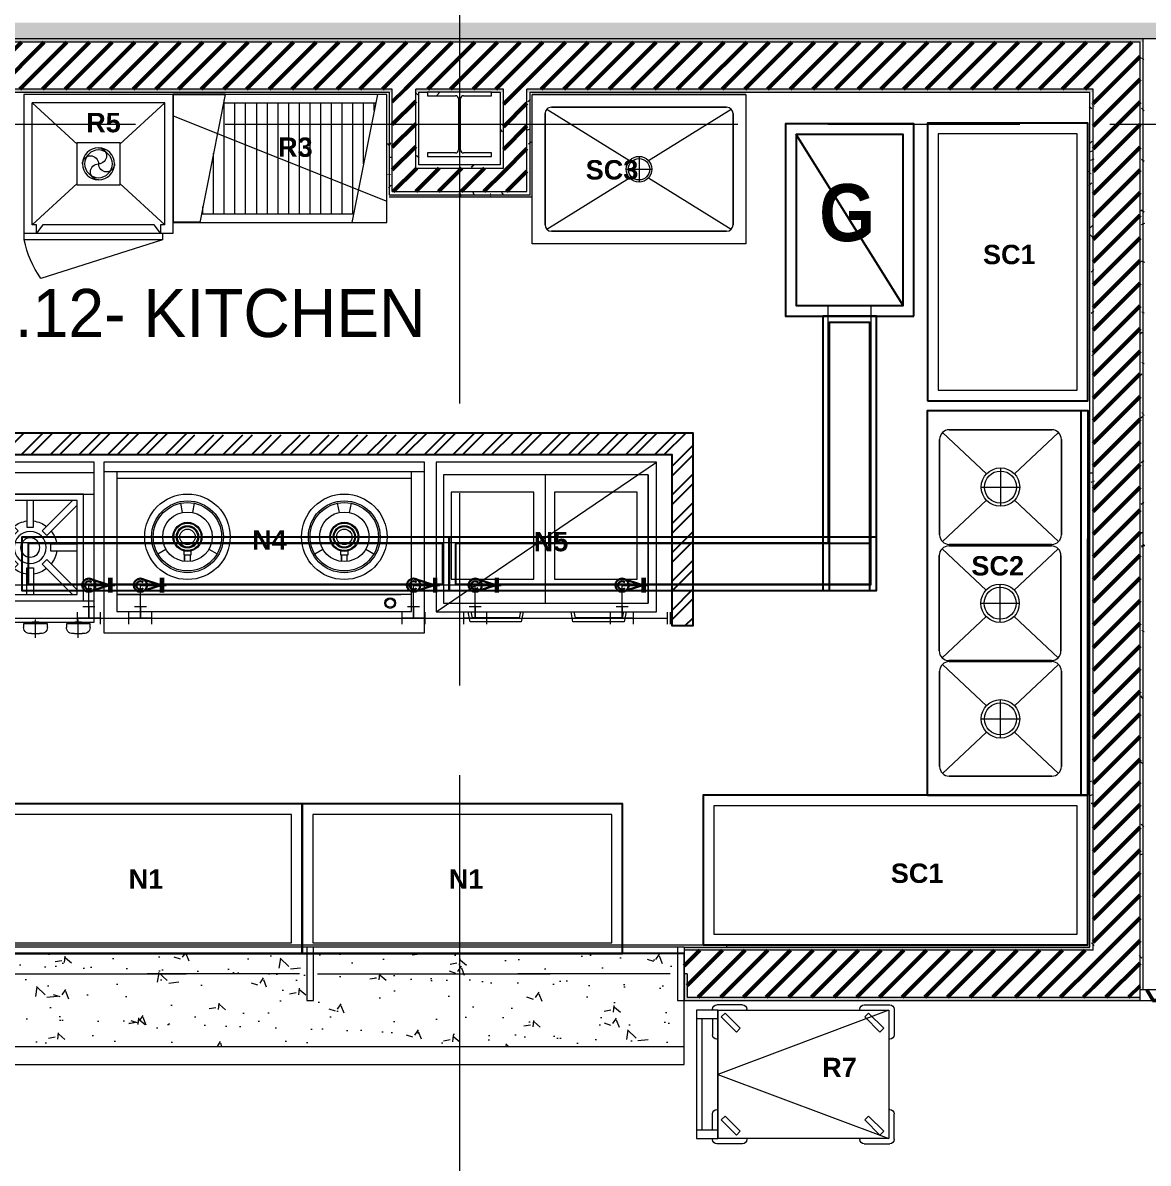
# Model space of a CAD drawing. Header units: millimetres. Extents: x -76261 to 649593, y -304265 to 60256.
# Drawn here: x 6656 to 11923, y -4862 to 475 of the extents above; entities that cross this region are included whole.
import ezdxf

# ---------------------------------------------------------------- set-up
doc = ezdxf.new("R2010")
doc.units = ezdxf.units.MM
doc.header["$LTSCALE"] = 2000
doc.header["$MEASUREMENT"] = 0
doc.linetypes.add('Centre', pattern=[6.9, 4, -0.7, 1.5, -0.7])
doc.linetypes.add('Hidden 1_0mm', pattern=[1.6, 1, -0.6])
doc.layers.get('0').update_dxf_attribs({"linetype": 'CONTINUOUS'})
for name, color, linetype, lineweight in [('01. Water supply', 2, 'CONTINUOUS', 15), ('A-AREA-IDEN', 8, 'CONTINUOUS', 15), ('A-FLOR', 8, 'CONTINUOUS', 15), ('A-GLAZ', 8, 'CONTINUOUS', 15), ('A-GLAZ-HDLN', 1, 'Hidden 1_0mm', 18), ('A-WALL', 8, 'CONTINUOUS', 15), ('A-WALL-PATT', 8, 'CONTINUOUS', 50), ('Arc-hatch', 8, 'CONTINUOUS', 5), ('Arc-Net thay', 8, 'CONTINUOUS', 18), ('full', 8, 'CONTINUOUS', 5), ('GAS', 8, 'CONTINUOUS', 5), ('HI-KIT', 8, 'CONTINUOUS', 5), ('I-WALL', 8, 'CONTINUOUS', 15), ('K1', 8, 'CONTINUOUS', 5), ('K2', 8, 'CONTINUOUS', 5), ('KIT', 8, 'CONTINUOUS', 5), ('KÝ HIỆU', 7, 'CONTINUOUS', 5), ('li-cua', 8, 'CONTINUOUS', 5), ('S-COLS', 8, 'CONTINUOUS', 15), ('S-GRID', 14, 'CONTINUOUS', 15), ('SYM1', 8, 'CONTINUOUS', 5), ('SYM2', 8, 'CONTINUOUS', 5), ('WS Pipe', 3, 'CONTINUOUS', 30), ('기구NO_', 7, 'CONTINUOUS', 15), ('천정보수', 8, 'CONTINUOUS', 5)]:
    doc.layers.add(name, color=color, linetype=linetype, lineweight=lineweight)
for name, color, linetype in [('1-Drop point-RO', 8, 'CONTINUOUS'), ('DIM', 8, 'CONTINUOUS'), ('FUR', 8, 'CONTINUOUS'), ('HATCH', 8, 'CONTINUOUS')]:
    doc.layers.add(name, color=color, linetype=linetype)
doc.styles.add('.VnArial Narrow_B', font='Vnarianb_0.ttf', dxfattribs={"height": 225})
doc.styles.add('Arial_B', font='arialbd.ttf', dxfattribs={"width": 0.9, "height": 225})
doc.styles.add('Arial_B_1', font='arialbd.ttf', dxfattribs={"height": 90.595556})
pattern_1 = [(217.5, (7345, 400), (4.7995, -146.824), [5.029, -110.795, 5.029, -124.511, -123.825]), (217.5, (7345, 400), (4.7995, -146.824), [-245.364, 5.029, -118.796]), (187.5, (7345, 400), (-134.8574, -215.047), [5.029, -57.455, 5.029, -99.365, -40.005]), (187.5, (7345, 400), (-134.8574, -215.047), [-166.878, 5.029, -34.976]), (147.5, (7438.73, 400), (-237.2978, -0.4316), [5.029, -33.071, 5.029, -132.131, -179.07]), (147.5, (7438.73, 400), (-237.2978, -0.4316), [-175.26, 5.029, -174.041]), (137.5, (7438.73, 400), (-229.067, -66.879), [5.029, -14.021, 5.029, -84.887, -102.87]), (137.5, (7438.73, 400), (-229.067, -66.879), [-108.966, 5.029, -97.841])]
pattern_2 = [(45, (87192.53, 42001.635), (-53.03301, 53.03301), [])]
pattern_3 = [(127.5, (11900, -1975), (-146.824, -4.7995), [5.029, -110.795, 5.029, -124.511, -123.825]), (127.5, (11900, -1975), (-146.824, -4.7995), [-245.364, 5.029, -118.796]), (97.5, (11900, -1975), (-215.047, 134.857), [5.029, -57.455, 5.029, -99.365, -40.005]), (97.5, (11900, -1975), (-215.047, 134.857), [-166.878, 5.029, -34.976]), (57.5, (11900, -2068.73), (-0.4316, 237.298), [5.029, -33.071, 5.029, -132.131, -179.07]), (57.5, (11900, -2068.73), (-0.4316, 237.298), [-175.26, 5.029, -174.041]), (47.5, (11900, -2068.73), (-66.88, 229.067), [5.029, -14.021, 5.029, -84.887, -102.87]), (47.5, (11900, -2068.73), (-66.88, 229.067), [-108.966, 5.029, -97.841])]
pattern_4 = [(37.5, (7220, -4100), (-4.7995, 146.824), [5.029, -110.795, 5.029, -124.511, -123.825]), (37.5, (7220, -4100), (-4.7995, 146.824), [-245.364, 5.029, -118.796]), (7.5, (7220, -4100), (134.8574, 215.047), [5.029, -57.455, 5.029, -99.365, -40.005]), (7.5, (7220, -4100), (134.8574, 215.047), [-166.878, 5.029, -34.976]), (327.5, (7126.27, -4100), (237.2978, 0.4316), [5.029, -33.071, 5.029, -132.131, -179.07]), (327.5, (7126.27, -4100), (237.2978, 0.4316), [-175.26, 5.029, -174.041]), (317.5, (7126.27, -4100), (229.067, 66.879), [5.029, -14.021, 5.029, -84.887, -102.87]), (317.5, (7126.27, -4100), (229.067, 66.879), [-108.966, 5.029, -97.841])]
pattern_5 = [(127.5, (9030, -90), (-146.824, -4.8), [5.03, -110.795, 5.03, -124.51, -123.825]), (127.5, (9030, -90), (-146.824, -4.8), [-245.364, 5.03, -118.796]), (97.5, (9030, -90), (-215.05, 134.86), [5.03, -57.455, 5.03, -99.365, -40.005]), (97.5, (9030, -90), (-215.05, 134.86), [-166.88, 5.03, -34.976]), (57.5, (9030, -183.73), (-0.43, 237.3), [5.03, -33.07, 5.03, -132.13, -179.07]), (57.5, (9030, -183.73), (-0.43, 237.3), [-175.26, 5.03, -174.04]), (47.5, (9030, -183.73), (-66.88, 229.07), [5.03, -14.02, 5.03, -84.887, -102.87]), (47.5, (9030, -183.73), (-66.88, 229.07), [-108.966, 5.03, -97.84])]
pattern_6 = [(37.5, (8700, -330), (-4.8, 146.824), [5.03, -110.795, 5.03, -124.51, -123.825]), (37.5, (8700, -330), (-4.8, 146.824), [-245.364, 5.03, -118.796]), (7.5, (8700, -330), (134.86, 215.05), [5.03, -57.455, 5.03, -99.365, -40.005]), (7.5, (8700, -330), (134.86, 215.05), [-166.88, 5.03, -34.976]), (327.5, (8606.27, -330), (237.298, 0.43), [5.03, -33.07, 5.03, -132.13, -179.07]), (327.5, (8606.27, -330), (237.298, 0.43), [-175.26, 5.03, -174.04]), (317.5, (8606.27, -330), (229.07, 66.88), [5.03, -14.02, 5.03, -84.887, -102.87]), (317.5, (8606.27, -330), (229.07, 66.88), [-108.966, 5.03, -97.84])]
pattern_7 = [(307.5, (8370, -90), (146.824, 4.8), [5.03, -110.795, 5.03, -124.51, -123.825]), (307.5, (8370, -90), (146.824, 4.8), [-245.364, 5.03, -118.796]), (277.5, (8370, -90), (215.05, -134.86), [5.03, -57.455, 5.03, -99.365, -40.005]), (277.5, (8370, -90), (215.05, -134.86), [-166.88, 5.03, -34.976]), (237.5, (8370, 3.73), (0.43, -237.3), [5.03, -33.07, 5.03, -132.13, -179.07]), (237.5, (8370, 3.73), (0.43, -237.3), [-175.26, 5.03, -174.04]), (227.5, (8370, 3.73), (66.88, -229.07), [5.03, -14.02, 5.03, -84.887, -102.87]), (227.5, (8370, 3.73), (66.88, -229.07), [-108.966, 5.03, -97.84])]

# ---------------------------------------------------------------- blocks, each defined once
blk = doc.blocks.new('AD_UK Beams-Column - SC1-300_300_10_16-V24-1st  FLOOR PLAN')
at = {"layer": 'S-COLS'}
h = blk.add_hatch(dxfattribs=at)
h.set_pattern_fill('FP_63', color=256, style=0, pattern_type=2)
h.set_pattern_definition([(45, (78492.53, 42001.64), (-371.231, 371.231), []), (45, (78492.53, 42564.14), (-371.231, 371.231), [])])
h.paths.add_polyline_path([(-150, -150), (150, -150), (150, -134), (19, -134), (9.1, -129.9), (5, -120), (5, 120), (9.1, 129.9), (19, 134), (150, 134), (150, 150), (-150, 150), (-150, 134), (-19, 134), (-9.1, 129.9), (-5, 120), (-5, -120), (-9.1, -129.9), (-19, -134), (-150, -134)], flags=0)
for p, q in [((150, 150), (-150, 150)), ((-150, 150), (-150, 134)), ((-150, 134), (-19, 134)), ((-5, 120), (-5, -120)), ((5, -120), (5, 120)), ((19, 134), (150, 134)), ((150, 134), (150, 150)), ((-19, -134), (-150, -134)), ((-150, -134), (-150, -150)), ((-150, -150), (150, -150)), ((150, -134), (19, -134)), ((150, -150), (150, -134))]:
    blk.add_line(p, q, dxfattribs=at)
for centre, start, end in [((-19, 120), 0, 90), ((19, 120), 90, 180), ((-19, -120), 270, 0), ((19, -120), 180, 270)]:
    blk.add_arc(centre, 14, start, end, dxfattribs=at)
blk = doc.blocks.new('LS-Office-S_rvt-1-1st  FLOOR PLAN')
blk.add_blockref('AD_UK Beams-Column - SC1-300_300_10_16-V24-1st  FLOOR PLAN', (-78492.5, -42001.6))
blk = doc.blocks.new('CUABEP-4000X200 - CUABEP-4000X200-10680116-1st  FLOOR PLAN')
at = {"layer": 'A-GLAZ'}
for p, q in [((-1750, 425), (-1750, 340)), ((1750, 425), (-1750, 425)), ((1750, 340), (1750, 425)), ((-1750, 340), (-1750, 125)), ((1750, 125), (1750, 340)), ((-1720, 125), (-1750, 125)), ((-1720, -95), (-1720, 125)), ((15, 125), (-15, 125)), ((-15, 125), (-15, -95)), ((15, -95), (15, 125)), ((1750, 125), (1720, 125)), ((1720, 125), (1720, -95)), ((-1720, -125), (-1720, -95)), ((-15, -95), (-15, -125)), ((15, -125), (15, -95)), ((1720, -95), (1720, -125)), ((-1750, -125), (-1720, -125)), ((-1720, -125), (-15, -125)), ((-15, -125), (15, -125)), ((15, -125), (1720, -125)), ((1720, -125), (1750, -125))]:
    blk.add_line(p, q, dxfattribs=at)
at = {"layer": 'A-GLAZ-HDLN'}
for p, q in [((-1685.6, 0), (-971.9, 0)), ((-784.7, 0), (-1124.1, 0)), ((-784.7, 0), (-1124.1, 0)), ((-644.7, 0), (-984.1, 0)), ((-34.4, 0), (-748.1, 0)), ((49.4, 0), (763.1, 0)), ((1169.7, 0), (580.3, 0)), ((1169.7, 0), (580.3, 0)), ((1309.7, 0), (720.3, 0)), ((1700.6, 0), (986.9, 0))]:
    blk.add_line(p, q, dxfattribs=at)
blk = doc.blocks.new('OF_KITCHEN_dwg_jxjjx-10911589-1st  FLOOR PLAN')
at = {"layer": 'full'}
for p, q in [((61652.2, 13202.8), (61862.2, 13009.8)), ((62062.2, 12825.9), (62272.2, 12632.8)), ((61662.2, 12562.8), (62231.5, 12380.8))]:
    blk.add_line(p, q, dxfattribs=at)
at = {"layer": 'full', "flags": 128}
for points in [[(61612.2, 13242.8), (62312.2, 13242.8), (62312.2, 12592.8), (61612.2, 12592.8)], [(62062.2, 13017.8), (61862.2, 13017.8), (61862.2, 12817.8), (62062.2, 12817.8)]]:
    blk.add_lwpolyline(points, close=True, dxfattribs=at)
for points in [[(61862.2, 12825.9), (61652.2, 12632.8), (61672.2, 12632.8), (61672.2, 12592.8), (61702.2, 12632.8), (62222.2, 12632.8), (62252.2, 12592.8), (62252.2, 12632.8), (62272.2, 12632.8), (62272.2, 13202.8), (62062.2, 13009.8)], [(61652.2, 12632.8), (61652.2, 13202.8), (62272.2, 13202.8)], [(61662.2, 12592.8), (61662.2, 12562.8), (62310.5, 12562.8), (62310.5, 12592.8)]]:
    blk.add_lwpolyline(points, dxfattribs=at)
at = {"layer": 'full'}
for radius in [75, 65]:
    blk.add_circle((61962.2, 12917.8), radius, dxfattribs=at)
for centre, radius, start, end in [((61962.2, 12955.3), 37.5, 90, 270), ((61924.7, 12917.8), 37.5, 180, 0), ((61999.7, 12917.8), 37.5, 0, 180), ((61962.2, 12880.3), 37.5, 270, 90), ((61822.6, 12666.4), 498.7, 325.0657, 348.0199)]:
    blk.add_arc(centre, radius, start, end, dxfattribs=at)
blk = doc.blocks.new('OF_KITCHEN_dwg_A$C308D65FD-10911594-1st  FLOOR PLAN')
at = {"layer": 'HI-KIT'}
for p, q in [((755, 1500), (755, 0)), ((725, 1440), (725, 60)), ((370, 1247.6), (392, 1209.5)), ((563.7, 1132.1), (606.8, 1140.8)), ((334.8, 1095.4), (366, 1095.4)), ((606.8, 1077.2), (563.7, 1085.9)), ((392, 1008.5), (370, 970.4)), ((370, 513.6), (392, 475.5)), ((563.7, 398.1), (606.8, 406.8)), ((334.8, 361.4), (366, 361.4)), ((606.8, 343.2), (563.7, 351.9)), ((392, 274.5), (370, 236.4))]:
    blk.add_line(p, q, dxfattribs=at)
at = {"layer": 'HI-KIT', "flags": 128}
for points in [[(0, 0), (800, 0), (800, 1500), (0, 1500)], [(366, 1122.6), (334.8, 1122.6)], [(366, 388.6), (334.8, 388.6)]]:
    blk.add_lwpolyline(points, close=True, dxfattribs=at)
for points in [[(755, 1440), (100, 1440), (100, 60), (755, 60)], [(180, 60), (180, 1440), (180, 160), (180, 110)], [(384.3, 1126.6), (366, 1126.6), (366, 1091.4), (384.3, 1091.4)], [(384.3, 392.6), (366, 392.6), (366, 357.4), (384.3, 357.4)]]:
    blk.add_lwpolyline(points, dxfattribs=at)
at = {"layer": 'HI-KIT'}
for centre, radius in [((450, 1109), 200), ((450, 1109), 168), ((450, 1109), 160), ((450, 1109), 116), ((450, 1109), 68), ((450, 1109), 64), ((450, 1109), 52), ((450, 1109), 48), ((450, 1109), 36), ((450, 375), 200), ((450, 375), 168), ((450, 375), 160), ((450, 375), 116), ((450, 375), 68), ((450, 375), 64), ((450, 375), 52), ((450, 375), 48), ((450, 375), 36), ((140, 160), 25), ((140, 160), 20)]:
    blk.add_circle(centre, radius, dxfattribs=at)
blk = doc.blocks.new('OF_KITCHEN_dwg_A$C0EEF76BA-10911597-1st  FLOOR PLAN')
at = {"layer": 'GAS'}
for p, q in [((0, -700.2), (1031.9, 0)), ((510, -60), (510, -660.2)), ((991.9, -60), (991.9, -660.2))]:
    blk.add_line(p, q, dxfattribs=at)
at = {"layer": 'GAS', "flags": 128}
for points in [[(0, -700.2), (1031.9, -700.2), (1031.9, 0), (0, 0)], [(34.5, -660.2), (991.9, -660.2), (991.9, -60), (34.5, -60)]]:
    blk.add_lwpolyline(points, close=True, dxfattribs=at)
for points in [[(407.5, -700.2), (398.5, -746.8), (158.8, -746.8), (149.8, -700.2)], [(395.3, -700.2), (389.1, -729.3), (170.1, -729.3), (163.8, -700.2)], [(889.4, -700.2), (880.4, -746.8), (640.7, -746.8), (631.7, -700.2)], [(877.2, -700.2), (871, -729.3), (652, -729.3), (645.7, -700.2)]]:
    blk.add_lwpolyline(points, dxfattribs=at)
at = {"layer": '천정보수', "flags": 128}
for points in [[(457, -547.9), (457, -141.2), (70.2, -141.2), (70.2, -547.9)], [(940.9, -547.9), (940.9, -141.2), (554.1, -141.2), (554.1, -547.9)]]:
    blk.add_lwpolyline(points, close=True, dxfattribs=at)
blk = doc.blocks.new('OF_KITCHEN_dwg_sdjkkk-10911599-1st  FLOOR PLAN')
at = {"layer": 'full', "flags": 128}
blk.add_lwpolyline([(470835.1, -98231.9), (471635.1, -98531.9), (470835.1, -98831.9)], dxfattribs=at)
for points in [[(470858.6, -98316.2), (470929.3, -98245.5), (470947, -98263.1), (470876.3, -98333.9)], [(471530.9, -98316.2), (471601.6, -98245.5), (471619.3, -98263.1), (471548.6, -98333.9)], [(470858.6, -98798.4), (470929.3, -98727.7), (470947, -98745.4), (470876.3, -98816.1)], [(471530.9, -98798.4), (471601.6, -98727.7), (471619.3, -98745.4), (471548.6, -98816.1)]]:
    blk.add_lwpolyline(points, close=True, dxfattribs=at)
at = {"layer": 'li-cua'}
for p, q in [((470810.1, -98226.9), (470810.1, -98346.9)), ((470950.1, -98206.9), (470830.1, -98206.9)), ((470970.1, -98231.9), (470970.1, -98226.9)), ((471500.1, -98231.9), (471500.1, -98226.9)), ((471520.1, -98206.9), (471640.1, -98206.9)), ((471660.1, -98226.9), (471660.1, -98231.9)), ((471635.1, -98271.9), (471735.1, -98271.9)), ((471660.1, -98271.9), (471660.1, -98346.9)), ((471710.1, -98271.9), (471710.1, -98791.9)), ((470830.1, -98366.9), (470835.1, -98366.9)), ((471640.1, -98366.9), (471635.1, -98366.9)), ((470810.1, -98836.9), (470810.1, -98716.9)), ((470830.1, -98696.9), (470835.1, -98696.9)), ((471640.1, -98696.9), (471635.1, -98696.9)), ((471660.1, -98791.9), (471660.1, -98716.9)), ((470970.1, -98831.9), (470970.1, -98836.9)), ((471500.1, -98831.9), (471500.1, -98836.9)), ((471735.1, -98791.9), (471635.1, -98791.9)), ((471660.1, -98836.9), (471660.1, -98831.9)), ((470950.1, -98856.9), (470830.1, -98856.9)), ((471520.1, -98856.9), (471640.1, -98856.9))]:
    blk.add_line(p, q, dxfattribs=at)
at = {"layer": 'li-cua', "flags": 128}
for points in [[(470835.1, -98231.9), (470835.1, -98831.9), (471635.1, -98831.9), (471635.1, -98231.9), (471635.1, -98831.9), (471635.1, -98231.9), (470835.1, -98231.9), (470835.1, -98831.9)], [(471635.1, -98231.9), (471735.1, -98231.9), (471735.1, -98831.9), (471635.1, -98831.9)]]:
    blk.add_lwpolyline(points, dxfattribs=at)
at = {"layer": 'li-cua'}
for centre, start, end in [((470830.1, -98226.9), 90, 180), ((470950.1, -98226.9), 360, 90), ((471520.1, -98226.9), 90, 180), ((471640.1, -98226.9), 0, 90), ((470830.1, -98346.9), 180, 270), ((471640.1, -98346.9), 270, 0), ((470830.1, -98716.9), 90, 180), ((471640.1, -98716.9), 0, 90), ((470830.1, -98836.9), 180, 270), ((470950.1, -98836.9), 270, 0), ((471520.1, -98836.9), 180, 270), ((471640.1, -98836.9), 270, 0)]:
    blk.add_arc(centre, 20, start, end, dxfattribs=at)
blk = doc.blocks.new('OF_KITCHEN_dwg_GEDG-10911604-1st  FLOOR PLAN')
at = {"layer": 'K1', "flags": 128}
blk.add_lwpolyline([(402336.4, -46119.4), (402336.4, -47319.4), (401586.4, -47319.4), (401586.4, -46119.4), (402336.4, -46119.4)], dxfattribs=at)
at = {"layer": 'K2'}
for p, q in [((401636.4, -47319.4), (401636.4, -46119.4)), ((401736.4, -46119.4), (401736.4, -47319.4)), ((402236.4, -46119.4), (402236.4, -47319.4))]:
    blk.add_line(p, q, dxfattribs=at)
at = {"layer": 'K2', "flags": 128}
for points in [[(402236.4, -46669.4), (402236.4, -46169.4), (401736.4, -46169.4), (401736.4, -46669.4), (402236.4, -46669.4)], [(401787.6, -46199.4), (401930.2, -46342), (401908.9, -46363.2), (401766.4, -46220.6)], [(402206.4, -46639.4), (402206.4, -46199.4), (401766.4, -46199.4), (401766.4, -46639.4), (402206.4, -46639.4)], [(401971.4, -46199.4), (401971.4, -46324.9), (402001.4, -46324.9), (402001.4, -46199.4)], [(402185.1, -46199.4), (402042.5, -46342), (402063.8, -46363.2), (402206.4, -46220.6)], [(401766.4, -46434.4), (401891.9, -46434.4), (401891.9, -46404.4), (401766.4, -46404.4)], [(402206.4, -46434.4), (402080.8, -46434.4), (402080.8, -46404.4), (402206.4, -46404.4)], [(401787.6, -46639.4), (401930.2, -46496.8), (401908.9, -46475.6), (401766.4, -46618.2)], [(402185.1, -46639.4), (402042.5, -46496.8), (402063.8, -46475.6), (402206.4, -46618.2)], [(401971.4, -46639.4), (401971.4, -46513.9), (402001.4, -46513.9), (402001.4, -46639.4)], [(402236.4, -46769.4), (402236.4, -47269.4), (401736.4, -47269.4), (401736.4, -46769.4), (402236.4, -46769.4)], [(402206.4, -46799.4), (402206.4, -47239.4), (401766.4, -47239.4), (401766.4, -46799.4), (402206.4, -46799.4)], [(401787.6, -46799.4), (401930.2, -46942), (401908.9, -46963.2), (401766.4, -46820.6)], [(401971.4, -46799.4), (401971.4, -46924.9), (402001.4, -46924.9), (402001.4, -46799.4)], [(402185.1, -46799.4), (402042.5, -46942), (402063.8, -46963.2), (402206.4, -46820.6)], [(401766.4, -47004.4), (401891.9, -47004.4), (401891.9, -47034.4), (401766.4, -47034.4)], [(402206.4, -47004.4), (402080.8, -47004.4), (402080.8, -47034.4), (402206.4, -47034.4)], [(401787.6, -47239.4), (401930.2, -47096.8), (401908.9, -47075.6), (401766.4, -47218.2)], [(401971.4, -47239.4), (401971.4, -47113.9), (402001.4, -47113.9), (402001.4, -47239.4)], [(402185.1, -47239.4), (402042.5, -47096.8), (402063.8, -47075.6), (402206.4, -47218.2)]]:
    blk.add_lwpolyline(points, dxfattribs=at)
at = {"layer": 'K2'}
for centre, radius in [((401986.4, -46419.4), 75.2), ((401986.4, -46419.4), 45.2), ((401986.4, -47019.4), 75.2), ((401986.4, -47019.4), 45.2)]:
    blk.add_circle(centre, radius, dxfattribs=at)
for centre, start, end in [((401986.4, -46419.4), 96.8921, 128.1079), ((401986.4, -46419.4), 51.8921, 83.1079), ((401986.4, -46419.4), 141.8921, 173.1079), ((401986.4, -46419.4), 6.8921, 38.1079), ((401986.4, -46419.4), 186.8921, 218.1079), ((401986.4, -46419.4), 321.8921, 353.1079), ((401986.4, -46419.4), 231.8921, 263.1079), ((401986.4, -46419.4), 276.8921, 308.1079), ((401986.4, -47019.4), 96.8921, 128.1079), ((401986.4, -47019.4), 51.8921, 83.1079), ((401986.4, -47019.4), 141.8921, 173.1079), ((401986.4, -47019.4), 6.8921, 38.1079), ((401986.4, -47019.4), 186.8921, 218.1079), ((401986.4, -47019.4), 321.8921, 353.1079), ((401986.4, -47019.4), 231.8921, 263.1079), ((401986.4, -47019.4), 276.8921, 308.1079)]:
    blk.add_arc(centre, 125, start, end, dxfattribs=at)
at = {"layer": 'SYM1'}
for p, q in [((402408.5, -46194.4), (402323.7, -46194.4)), ((402388.2, -46176.1), (402388.2, -46212.7)), ((402388.2, -46376.1), (402388.2, -46412.7)), ((402408.5, -46394.4), (402323.7, -46394.4)), ((402388.2, -46576.1), (402388.2, -46612.7)), ((402408.5, -46594.4), (402323.7, -46594.4)), ((402408.5, -46844.4), (402323.7, -46844.4)), ((402388.2, -46826.1), (402388.2, -46862.7)), ((402408.5, -47044.4), (402323.7, -47044.4)), ((402388.2, -47026.1), (402388.2, -47062.7)), ((402388.2, -47226.1), (402388.2, -47262.7)), ((402408.5, -47244.4), (402323.7, -47244.4))]:
    blk.add_line(p, q, dxfattribs=at)
at = {"layer": 'SYM1', "flags": 128}
for points in [[(402360.3, -46249.9), (402344.2, -46249.9), (402344.2, -46138.9), (402360.3, -46138.9)], [(402360.3, -46449.9), (402344.2, -46449.9), (402344.2, -46338.9), (402360.3, -46338.9)], [(402360.3, -46649.9), (402344.2, -46649.9), (402344.2, -46538.9), (402360.3, -46538.9)], [(402360.3, -46899.9), (402344.2, -46899.9), (402344.2, -46788.9), (402360.3, -46788.9)], [(402360.3, -47099.9), (402344.2, -47099.9), (402344.2, -46988.9), (402360.3, -46988.9)], [(402360.3, -47299.9), (402344.2, -47299.9), (402344.2, -47188.9), (402360.3, -47188.9)]]:
    blk.add_lwpolyline(points, dxfattribs=at)
at = {"layer": 'SYM1'}
for centre, start, end in [((402360.3, -46168), 343.8805, 90), ((402360.3, -46220.8), 270, 16.1194), ((402360.3, -46368), 343.8805, 90), ((402360.3, -46420.8), 270, 16.1194), ((402360.3, -46568), 343.8805, 90), ((402360.3, -46620.8), 270, 16.1194), ((402360.3, -46818), 343.8805, 90), ((402360.3, -46870.8), 270, 16.1194), ((402360.3, -47018), 343.8805, 90), ((402360.3, -47070.8), 270, 16.1194), ((402360.3, -47218), 343.8805, 90), ((402360.3, -47270.8), 270, 16.1194)]:
    blk.add_arc(centre, 29.1, start, end, dxfattribs=at)
at = {"layer": 'SYM2'}
for p, q in [((402336.4, -46210.2), (402336.4, -46178.5)), ((402340.9, -46178.5), (402340.9, -46210.4)), ((402344.2, -46182.1), (402340.9, -46182.1)), ((402340.9, -46206.6), (402344.2, -46206.6)), ((402336.4, -46410.2), (402336.4, -46378.5)), ((402340.9, -46378.5), (402340.9, -46410.4)), ((402344.2, -46382.1), (402340.9, -46382.1)), ((402340.9, -46406.6), (402344.2, -46406.6)), ((402336.4, -46610.2), (402336.4, -46578.5)), ((402340.9, -46578.5), (402340.9, -46610.4)), ((402344.2, -46582.1), (402340.9, -46582.1)), ((402340.9, -46606.6), (402344.2, -46606.6)), ((402306.7, -46835.3), (402306.7, -46853.5)), ((402336.4, -46832.1), (402309.8, -46832.2)), ((402336.4, -46860.2), (402336.4, -46828.5)), ((402340.9, -46828.5), (402340.9, -46860.4)), ((402344.2, -46832.1), (402340.9, -46832.1)), ((402309.8, -46856.6), (402336.4, -46856.6)), ((402340.9, -46856.6), (402344.2, -46856.6)), ((402336.4, -47060.2), (402336.4, -47028.5)), ((402340.9, -47028.5), (402340.9, -47060.4)), ((402344.2, -47032.1), (402340.9, -47032.1)), ((402340.9, -47056.6), (402344.2, -47056.6)), ((402336.4, -47260.2), (402336.4, -47228.5)), ((402340.9, -47228.5), (402340.9, -47260.4)), ((402344.2, -47232.1), (402340.9, -47232.1)), ((402340.9, -47256.6), (402344.2, -47256.6))]:
    blk.add_line(p, q, dxfattribs=at)
for centre, radius, start, end in [((402338.6, -46210.4), 2.28, 173.3982, 360), ((402338.7, -46178.5), 2.3, 349.0255, 180), ((402338.6, -46410.4), 2.28, 173.3982, 360), ((402338.7, -46378.5), 2.3, 349.0255, 180), ((402338.7, -46578.5), 2.3, 349.0255, 180), ((402338.6, -46610.4), 2.28, 173.3982, 360), ((402309.8, -46835.3), 3.08, 90.1263, 179.8737), ((402309.8, -46853.5), 3.07, 180, 270), ((402338.7, -46828.5), 2.3, 349.0255, 180), ((402338.6, -46860.4), 2.28, 173.3982, 360), ((402338.6, -47060.4), 2.28, 173.3982, 360), ((402338.7, -47028.5), 2.3, 349.0255, 180), ((402338.7, -47228.5), 2.3, 349.0255, 180), ((402338.6, -47260.4), 2.28, 173.3982, 360)]:
    blk.add_arc(centre, radius, start, end, dxfattribs=at)
blk = doc.blocks.new('OF_KITCHEN_dwg_25555-10911607-1st  FLOOR PLAN')
at = {"layer": 'KIT'}
for p, q in [((1275034.8, -1145631.5), (1275034.8, -1146151.5)), ((1275034.8, -1146151.5), (1275034.8, -1145631.5)), ((1275430.5, -1145851), (1275043.6, -1145610.3)), ((1275884.8, -1145601.5), (1275064.7, -1145601.5)), ((1275064.7, -1145601.5), (1275884.8, -1145601.5)), ((1275906, -1145610.3), (1275519, -1145851)), ((1275914.8, -1146151.5), (1275914.8, -1145631.5)), ((1275914.8, -1145631.5), (1275914.8, -1146151.5)), ((1275474.8, -1145951.5), (1275474.8, -1145831.5)), ((1275534.8, -1145891.5), (1275414.8, -1145891.5)), ((1275430.5, -1145932.1), (1275043.6, -1146172.7)), ((1275906, -1146172.7), (1275519, -1145932.1)), ((1275064.7, -1146181.5), (1275884.8, -1146181.5)), ((1275884.8, -1146181.5), (1275064.7, -1146181.5))]:
    blk.add_line(p, q, dxfattribs=at)
at = {"layer": 'KIT', "flags": 128}
blk.add_lwpolyline([(1274974.8, -1145541.5), (1275974.8, -1145541.5), (1275974.8, -1146241.5), (1274974.8, -1146241.5)], close=True, dxfattribs=at)
at = {"layer": 'KIT'}
for radius in [60, 50]:
    blk.add_circle((1275474.8, -1145891.5), radius, dxfattribs=at)
for centre, start, end in [((1275064.8, -1145631.5), 90, 180), ((1275064.8, -1145631.5), 90, 180), ((1275884.8, -1145631.5), 0, 90), ((1275884.8, -1145631.5), 0, 90), ((1275064.8, -1146151.5), 180, 270), ((1275064.8, -1146151.5), 180, 270), ((1275884.8, -1146151.5), 270, 0), ((1275884.8, -1146151.5), 270, 0)]:
    blk.add_arc(centre, 30, start, end, dxfattribs=at)
at = {"layer": '기구NO_'}
blk.add_line((1274974.8, -1146241.5), (1275974.8, -1146241.5), dxfattribs=at)
blk = doc.blocks.new('OF_KITCHEN_dwg-10908889-1st  FLOOR PLAN')
at = {"layer": 'Arc-hatch'}
h = blk.add_hatch(dxfattribs=at)
h.set_pattern_fill('FP_85', color=256, style=0, pattern_type=2)
h.set_pattern_definition([(320, (49966.07, 4976314.17), (-31.375867, -358.630604), [37.5, -412.5]), (265, (49966.07, 4976314.17), (376.095683, 69.376098), [30, -330]), (10.451, (49963.46, 4976284.3), (344.717336, -289.256803), [31.87, -350.571]), (316.184, (50066.07, 4976314.17), (-82.761497, -533.61997), [56.25, -618.75]), (6.636, (50059.2, 4976269.7), (487.062215, -467.3284), [47.805, -525.856]), (261.184, (50066.1, 4976314.17), (487.05805, -467.332636), [45, -495]), (291, (50041.07, 4976264.17), (-201.309519, -298.454072), [37.5, -412.5]), (236, (50041.07, 4976264.17), (362.574896, -121.657102), [30, -330]), (341.451, (50024.3, 4976239.3), (161.262095, -420.11198), [31.87, -350.571]), (307.5, (49966.07, 4976314.17), (166.446927, -6.0799277), [0, -326, 0, -335, -331.25]), (307.5, (49966.07, 4976314.17), (166.446927, -6.0799277), [-661, 0, -331.25]), (277.5, (49966.07, 4976314.17), (197.205856, -131.534769), [0, -191, 0, -318.5, -126.25]), (277.5, (49966.07, 4976314.17), (197.205856, -131.534769), [-509.5, 0, -126.25]), (237.5, (49966.07, 4976425.67), (-11.277436, -266.911218), [0, -125, 0, -390, -517.5]), (237.5, (49966.07, 4976425.67), (-11.277436, -266.911218), [-515, 0, -517.5]), (227.5, (49966.07, 4976475.67), (50.052491, -291.593085), [0, -162.5, 0, -259, -367.5]), (227.5, (49966.07, 4976475.67), (50.052491, -291.593085), [-421.5, 0, -367.5])])
h.paths.add_polyline_path([(13288.1, 27143.7), (15145.3, 27143.7), (15145.3, 27578.7), (11645.3, 27578.7), (11645.3, 27143.7)], flags=0)
at = {"layer": 'HATCH'}
h = blk.add_hatch(dxfattribs=at)
h.set_pattern_fill('FP_86', color=256, style=0, pattern_type=2)
h.set_pattern_definition([(45, (-386838.165, 663064.87), (-67.351921, 67.351921), []), (45, (-386793.26, 663064.87), (-67.351921, 67.351921), [])])
h.paths.add_polyline_path([(15087.4, 29113), (15187.4, 29113), (15187.3, 30013), (13889.3, 30013), (13889.3, 30005.4), (12824.2, 30005.4), (12824.2, 30013), (10987.4, 30012.9), (10987.4, 29113), (11087.4, 29113), (11087.4, 29913), (15087.4, 29913)], flags=0)
at = {"layer": '1-Drop point-RO'}
for p, q in [((12998.2, 31598.8), (12754.6, 31598.8)), ((12878.2, 30998.8), (12754.6, 30998.8)), ((17004.6, 28318.7), (17004.6, 30118.7)), ((15145.3, 27578.7), (11645.3, 27578.7))]:
    blk.add_line(p, q, dxfattribs=at)
at = {"layer": '1-Drop point-RO', "flags": 128}
for points in [[(16284.6, 30164), (17034.6, 30164), (17034.6, 31464), (16284.6, 31464)], [(15234.6, 27618.7), (17034.6, 27618.7), (17034.6, 28318.7), (15234.6, 28318.7)], [(11857.8, 27578.7), (13357.8, 27578.7), (13357.8, 28278.7), (11857.8, 28278.7)], [(13357.8, 27578.7), (14857.8, 27578.7), (14857.8, 28278.7), (13357.8, 28278.7)]]:
    blk.add_lwpolyline(points, close=True, dxfattribs=at)
blk.add_lwpolyline([(16284.6, 28318.7), (16284.6, 30118.7), (17034.6, 30118.7), (17034.6, 28318.7), (16284.6, 28318.7), (17034.6, 28318.7), (17034.6, 29518.7)], dxfattribs=at)
at = {"layer": 'Arc-Net thay', "flags": 128}
blk.add_lwpolyline([(11645.3, 27578.7), (11645.3, 27143.7), (15145.3, 27143.7), (15145.3, 27578.7)], dxfattribs=at)
at = {"layer": 'DIM', "flags": 128}
for points in [[(16220.3, 30561.3), (16220.3, 31461.3), (15620.3, 31461.3), (15620.3, 30561.3)], [(14045.6, 29527.3), (12045.9, 29527.3), (12045.9, 29277.3), (14045.6, 29277.3)], [(16045.3, 29527.3), (14045.6, 29527.3), (14045.6, 29277.3), (16045.3, 29277.3)], [(14015.6, 29497.3), (12075.9, 29497.3), (12075.9, 29307.3), (14015.6, 29307.3)], [(16015.3, 29497.3), (14075.6, 29497.3), (14075.6, 29307.3), (16015.3, 29307.3)]]:
    blk.add_lwpolyline(points, close=True, dxfattribs=at)
for points in [[(16170.3, 30611.3), (16170.3, 31411.3), (15670.3, 31411.3), (15670.3, 30611.3), (16170.3, 30611.3), (15670.3, 31411.3)], [(16045.3, 29277.3), (16045.3, 30561.3), (15795.3, 30561.3), (15795.3, 29277.3)], [(16015.3, 29277.3), (16015.3, 30531.3), (15825.3, 30531.3), (15825.3, 29277.3)]]:
    blk.add_lwpolyline(points, dxfattribs=at)
at = {"layer": 'FUR'}
blk.add_line((15187.3, 30013), (10987.5, 30013), dxfattribs=at)
at = {"layer": 'FUR', "flags": 128}
blk.add_lwpolyline([(10987.4, 30012.9), (10987.4, 29113), (11087.4, 29113), (11087.4, 29913), (15087.4, 29913), (15087.4, 29113), (15187.4, 29113), (15187.4, 30012.9)], dxfattribs=at)
at = {"layer": 'FUR'}
blk.add_arc((15187.3, 30012.9), 0.1, 0, 90, dxfattribs=at)
at = {"layer": 'KIT'}
for p, q in [((16354.6, 30015.9), (16560.7, 29822.5)), ((16866.4, 30029.1), (16386.4, 30029.1)), ((16386.4, 30029.1), (16866.4, 30029.1)), ((16692, 29822.5), (16898.2, 30015.9)), ((16341.4, 29984.1), (16341.4, 29537.9)), ((16341.4, 29537.9), (16341.4, 29984.1)), ((16911.4, 29537.9), (16911.4, 29984.1)), ((16911.4, 29984.1), (16911.4, 29537.9)), ((16626.4, 29851), (16626.4, 29671)), ((16536.4, 29761), (16716.4, 29761)), ((16354.6, 29506.1), (16560.7, 29699.4)), ((16692, 29699.4), (16898.2, 29506.1)), ((16352.8, 29472.2), (16558.9, 29278.8)), ((16384.6, 29485.3), (16864.6, 29485.3)), ((16864.6, 29485.3), (16384.6, 29485.3)), ((16386.4, 29492.9), (16866.4, 29492.9)), ((16866.4, 29492.9), (16386.4, 29492.9)), ((16690.2, 29278.8), (16896.4, 29472.2)), ((16339.6, 28994.2), (16339.6, 29440.3)), ((16339.6, 29440.3), (16339.6, 28994.2)), ((16909.6, 29440.3), (16909.6, 28994.2)), ((16909.6, 28994.2), (16909.6, 29440.3)), ((16624.6, 29127.3), (16624.6, 29307.3)), ((16534.6, 29217.3), (16714.6, 29217.3)), ((16352.8, 28962.4), (16558.9, 29155.7)), ((16690.2, 29155.7), (16896.4, 28962.4)), ((16354.6, 28931.2), (16560.7, 28737.9)), ((16864.6, 28949.2), (16384.6, 28949.2)), ((16384.6, 28949.2), (16864.6, 28949.2)), ((16386.4, 28944.4), (16866.4, 28944.4)), ((16866.4, 28944.4), (16386.4, 28944.4)), ((16692, 28737.9), (16898.2, 28931.2)), ((16341.4, 28453.3), (16341.4, 28899.4)), ((16341.4, 28899.4), (16341.4, 28453.3)), ((16911.4, 28899.4), (16911.4, 28453.3)), ((16911.4, 28453.3), (16911.4, 28899.4)), ((16626.4, 28586.3), (16626.4, 28766.3)), ((16536.4, 28676.3), (16716.4, 28676.3)), ((16354.6, 28421.4), (16560.7, 28614.8)), ((16692, 28614.8), (16898.2, 28421.4)), ((16866.4, 28408.3), (16386.4, 28408.3)), ((16386.4, 28408.3), (16866.4, 28408.3))]:
    blk.add_line(p, q, dxfattribs=at)
for centre, radius in [((16626.4, 29761), 90), ((16626.4, 29761), 75), ((16624.6, 29217.3), 90), ((16624.6, 29217.3), 75), ((16626.4, 28676.3), 90), ((16626.4, 28676.3), 75)]:
    blk.add_circle(centre, radius, dxfattribs=at)
for centre, start, end in [((16386.4, 29984.1), 90, 180), ((16386.4, 29984.1), 90, 180), ((16866.4, 29984.1), 0, 90), ((16866.4, 29984.1), 0, 90), ((16386.4, 29537.9), 180, 270), ((16386.4, 29537.9), 180, 270), ((16866.4, 29537.9), 270, 0), ((16866.4, 29537.9), 270, 0), ((16384.6, 29440.3), 90, 180), ((16384.6, 29440.3), 90, 180), ((16864.6, 29440.3), 0, 90), ((16864.6, 29440.3), 0, 90), ((16384.6, 28994.2), 180, 270), ((16384.6, 28994.2), 180, 270), ((16864.6, 28994.2), 270, 0), ((16864.6, 28994.2), 270, 0), ((16386.4, 28899.4), 90, 180), ((16386.4, 28899.4), 90, 180), ((16866.4, 28899.4), 0, 90), ((16866.4, 28899.4), 0, 90), ((16386.4, 28453.3), 180, 270), ((16386.4, 28453.3), 180, 270), ((16866.4, 28453.3), 270, 0), ((16866.4, 28453.3), 270, 0)]:
    blk.add_arc(centre, 45, start, end, dxfattribs=at)
at = {"layer": 'li-cua'}
for p, q in [((12998.2, 31598.8), (12878.2, 30998.8)), ((13710.1, 31598.8), (12998.2, 31598.8)), ((13710.1, 31598.8), (13590.1, 30998.8)), ((12990.2, 31558.8), (13702.1, 31558.8)), ((12993.2, 31038.8), (12993.2, 31573.8)), ((13043.2, 31038.8), (13043.2, 31558.8)), ((13093.2, 31038.8), (13093.2, 31558.8)), ((13145.1, 31038.8), (13145.1, 31558.8)), ((13195.1, 31038.8), (13195.1, 31558.8)), ((13245.1, 31038.8), (13245.1, 31558.8)), ((13295.1, 31038.8), (13295.1, 31558.8)), ((13345.1, 31038.8), (13345.1, 31558.8)), ((13395.1, 31038.8), (13395.1, 31558.8)), ((13445.1, 31038.8), (13445.1, 31558.8)), ((13495.1, 31038.8), (13495.1, 31558.8)), ((13545.1, 31038.8), (13545.1, 31558.8)), ((13595.1, 31038.8), (13595.1, 31558.8)), ((13645.1, 31273.8), (13645.1, 31558.8)), ((13695.1, 31523.8), (13695.1, 31558.8)), ((12754.6, 31498.8), (13754.6, 31098.8)), ((12943.2, 31038.8), (12943.2, 31323.8)), ((12893.2, 31038.8), (12893.2, 31073.8)), ((13598.1, 31038.8), (12886.2, 31038.8)), ((12878.2, 30998.8), (13590.1, 30998.8))]:
    blk.add_line(p, q, dxfattribs=at)
at = {"layer": 'li-cua', "flags": 128}
blk.add_lwpolyline([(12754.6, 30998.8), (13754.6, 30998.8), (13754.6, 31598.7), (12754.6, 31598.7), (12754.6, 30998.9)], dxfattribs=at)
for points in [[(16334.6, 30214), (16984.6, 30214), (16984.6, 31414), (16334.6, 31414)], [(15284.6, 27668.7), (16984.6, 27668.7), (16984.6, 28268.7), (15284.6, 28268.7)], [(11907.8, 27628.7), (13307.8, 27628.7), (13307.8, 28228.7), (11907.8, 28228.7)], [(13407.8, 27628.7), (14807.8, 27628.7), (14807.8, 28228.7), (13407.8, 28228.7)]]:
    blk.add_lwpolyline(points, close=True, dxfattribs=at)
at = {"extrusion": (0, 0, -1), "zscale": -1}
for name, p in [('OF_KITCHEN_dwg_jxjjx-10911589-1st  FLOOR PLAN', (-74366.8, 18355.9)), ('OF_KITCHEN_dwg_sdjkkk-10911599-1st  FLOOR PLAN', (-486938.7, 125544.6))]:
    blk.add_blockref(name, p, dxfattribs=at)
for name, p, rotation in [('OF_KITCHEN_dwg_25555-10911607-1st  FLOOR PLAN', (1290409.4, -1114642.9), 180), ('OF_KITCHEN_dwg_A$C308D65FD-10911594-1st  FLOOR PLAN', (13930, 29078.3), 90.00000000001137)]:
    blk.add_blockref(name, p, dxfattribs=dict(rotation=rotation))
at = {"extrusion": (0, 0, -1), "zscale": -1, "rotation": 269.9999908886393}
blk.add_blockref('OF_KITCHEN_dwg_GEDG-10911604-1st  FLOOR PLAN', (34934.7, 431464.6), dxfattribs=at)
blk.add_blockref('OF_KITCHEN_dwg_A$C0EEF76BA-10911597-1st  FLOOR PLAN', (13984.8, 29877.7))
at = {"layer": 'KÝ HIỆU', "attachment_point": 1, "line_spacing_factor": 0.941778}
for s, insert, char_height, width, style in [('R5', (12346.9, 31511.9), 90.6, 188.132, 'Arial_B_1'), ('R3', (13245.1, 31397.1), 90.6, 188.132, 'Arial_B_1'), ('SC3', (14685, 31291), 90.6, 285.96, 'Arial_B_1'), ('\\fArial|b1|i0|c0|p34|;G', (15777.7, 31179.2), 267.54, 339.696, 'Arial_B'), ('SC1', (16544.5, 30894.8), 90.6, 285.96, 'Arial_B_1'), ('N4', (13123.6, 29559.3), 90.6, 188.132, 'Arial_B_1'), ('N5', (14441.8, 29551.1), 90.6, 188.132, 'Arial_B_1'), ('SC2', (16490.1, 29437.9), 90.6, 285.96, 'Arial_B_1'), ('N1', (12545.7, 27971.6), 90.6, 188.132, 'Arial_B_1'), ('N1', (14043.8, 27971.6), 90.6, 188.132, 'Arial_B_1'), ('SC1', (16113.2, 27999.3), 90.6, 285.96, 'Arial_B_1'), ('R7', (15791.8, 27090.2), 90.6, 188.132, 'Arial_B_1')]:
    blk.add_mtext(s, dxfattribs=dict(at, insert=insert, char_height=char_height, width=width, style=style))
blk = doc.blocks.new('Xrexf_Office')
at = {"layer": 'A-WALL-PATT'}
h = blk.add_hatch(dxfattribs=at)
h.set_pattern_fill('FP_1', color=256, style=0, pattern_type=2)
h.set_pattern_definition([(180, (17675, 475), (-142.875, -82.489), [95.25, -190.5]), (300, (17675, 475), (142.87507, -82.4889), [95.25, -190.5]), (240, (17675, 475), (7e-05, -164.9779), [0, -190.5, 95.25, 0])])
h.paths.add_polyline_path([(14875, 400), (14900, 400), (14900, 475), (2740, 475), (2740, 400), (14850, 400)], flags=0)
h.paths.add_polyline_path([(16925, 400), (27040, 400), (27040, 475), (16900, 475), (16900, 400)], flags=0)
h.paths.add_polyline_path([(32660, 400), (32660, 475), (31830, 475), (31830, 400), (32610, 400)], flags=0)
h.paths.add_polyline_path([(30509, 400), (30920.6, 400), (30920.6, 475), (27940, 475), (27940, 400), (29318.7, 400)], flags=0)
h = blk.add_hatch(dxfattribs=at)
h.set_pattern_fill('FP_35', color=256, angle=-322.5, style=0, pattern_type=2)
h.set_pattern_definition(pattern_1)
h.paths.add_polyline_path([(11885, 385), (11900, 385), (11900, 400), (2790, 400), (2790, 385), (10274.1, 385)], flags=0)
h = blk.add_hatch(dxfattribs=at)
h.set_pattern_fill('FP_20', color=256, style=0, pattern_type=2)
h.set_pattern_definition(pattern_2)
h.paths.add_polyline_path([(11885, 165), (11885, 385), (2805, 385), (2805, 165), (11665, 165)], flags=0)
h = blk.add_hatch(dxfattribs=at)
h.set_pattern_fill('FP_36', color=256, angle=37.5, style=0, pattern_type=2)
h.set_pattern_definition(pattern_3)
h.paths.add_polyline_path([(11885, -4050), (11900, -4050), (11900, 385), (11885, 385), (11885, -3240.2)], flags=0)
h = blk.add_hatch(dxfattribs=at)
h.set_pattern_fill('FP_35', color=256, angle=-322.5, style=0, pattern_type=2)
h.set_pattern_definition(pattern_1)
h.paths.add_polyline_path([(11665, 150), (11665, 165), (9015, 165), (9015, 150), (11650, 150)], flags=0)
h.paths.add_polyline_path([(3250, 150), (3290, 150), (3290, 165), (3025, 165), (3025, 150), (3132.3, 150)], flags=0)
h.paths.add_polyline_path([(7893.5, 150), (8385, 150), (8385, 165), (3400, 165), (3400, 150), (5512.9, 150)], flags=0)
h.paths.add_polyline_path([(8510, 150), (8905, 150), (8905, 165), (8495, 165), (8495, 150)], flags=0)
h = blk.add_hatch(dxfattribs=at)
h.set_pattern_fill('FP_20', color=256, style=0, pattern_type=2)
h.set_pattern_definition(pattern_2)
h.paths.add_polyline_path([(8495, -315), (8495, 165), (8385, 165), (8385, -315), (8488.6, -315)], flags=0)
h = blk.add_hatch(dxfattribs=at)
h.set_pattern_fill('FP_20', color=256, style=0, pattern_type=2)
h.set_pattern_definition(pattern_2)
h.paths.add_polyline_path([(8905, -315), (9015, -315), (9015, 165), (8905, 165), (8905, -225.3)], flags=0)
h = blk.add_hatch(dxfattribs=at)
h.set_pattern_fill('FP_20', color=256, style=0, pattern_type=2)
h.set_pattern_definition(pattern_2)
h.paths.add_polyline_path([(11665, -4085), (11885, -4085), (11885, 165), (11665, 165), (11665, -3865)], flags=0)
h = blk.add_hatch(dxfattribs=at)
h.set_pattern_fill('FP_46', color=256, angle=37.5, style=0, pattern_type=2)
h.set_pattern_definition(pattern_7)
h.paths.add_polyline_path([(8385, -330), (8385, 150), (8370, 150), (8370, -330)], flags=0)
h = blk.add_hatch(dxfattribs=at)
h.set_pattern_fill('FP_46', color=256, angle=37.5, style=0, pattern_type=2)
h.set_pattern_definition(pattern_7)
h.paths.add_polyline_path([(8510, -205), (8510, 150), (8495, 150), (8495, -205)], flags=0)
h = blk.add_hatch(dxfattribs=at)
h.set_pattern_fill('FP_44', color=256, angle=37.5, style=0, pattern_type=2)
h.set_pattern_definition(pattern_5)
h.paths.add_polyline_path([(8905, -205), (8905, 150), (8890, 150), (8890, -205)], flags=0)
h = blk.add_hatch(dxfattribs=at)
h.set_pattern_fill('FP_44', color=256, angle=37.5, style=0, pattern_type=2)
h.set_pattern_definition(pattern_5)
h.paths.add_polyline_path([(9030, -330), (9030, 150), (9015, 150), (9015, -330)], flags=0)
h = blk.add_hatch(dxfattribs=at)
h.set_pattern_fill('FP_36', color=256, angle=37.5, style=0, pattern_type=2)
h.set_pattern_definition(pattern_3)
h.paths.add_polyline_path([(11650, -3865), (11665, -3865), (11665, 150), (11650, 150), (11650, -3850)], flags=0)
h = blk.add_hatch(dxfattribs=at)
h.set_pattern_fill('FP_20', color=256, style=0, pattern_type=2)
h.set_pattern_definition(pattern_2)
h.paths.add_polyline_path([(8510, -315), (8905, -315), (8905, -205), (8495, -205), (8495, -315)], flags=0)
h = blk.add_hatch(dxfattribs=at)
h.set_pattern_fill('FP_45', color=256, angle=37.5, style=0, pattern_type=2)
h.set_pattern_definition(pattern_6)
h.paths.add_polyline_path([(8890, -205), (8890, -190), (8510, -190), (8510, -205)], flags=0)
h = blk.add_hatch(dxfattribs=at)
h.set_pattern_fill('FP_45', color=256, angle=37.5, style=0, pattern_type=2)
h.set_pattern_definition(pattern_6)
h.paths.add_polyline_path([(8385, -330), (9015, -330), (9015, -315), (8385, -315)], flags=0)
blk.add_hatch(color=256, dxfattribs=at).paths.add_polyline_path([(8370, -340), (9040, -340), (9040, -330), (8370, -330)], flags=0)
h = blk.add_hatch(color=256, dxfattribs=at)
h.paths.add_polyline_path([(11650, -3850), (11650, -3840), (9950, -3840), (9950, -3850), (10274.1, -3850)], flags=0)
h.paths.add_polyline_path([(3050, -3850), (3190, -3850), (3190, -3840), (3050, -3840)], flags=0)
h.paths.add_polyline_path([(4090, -3850), (5950, -3850), (5950, -3840), (4090, -3840)], flags=0)
h = blk.add_hatch(dxfattribs=at)
h.set_pattern_fill('FP_20', color=256, style=0, pattern_type=2)
h.set_pattern_definition(pattern_2)
h.paths.add_polyline_path([(5512.9, -4085), (6235.7, -4085), (6235.7, -3975), (6250.7, -3975), (6250.7, -3865), (4090, -3865), (4090, -3975), (4105, -3975), (4105, -4085)], flags=0)
h.paths.add_polyline_path([(3132.3, -4085), (3175, -4085), (3175, -3975), (3190, -3975), (3190, -3865), (2805, -3865), (2805, -4085)], flags=0)
h.paths.add_polyline_path([(9765.7, -4085), (11665, -4085), (11665, -3865), (9750.7, -3865), (9750.7, -3975), (9765.7, -3975)], flags=0)
h = blk.add_hatch(dxfattribs=at)
h.set_pattern_fill('FP_37', color=256, angle=37.5, style=0, pattern_type=2)
h.set_pattern_definition(pattern_4)
h.paths.add_polyline_path([(3025, -3865), (3190, -3865), (3190, -3850), (3025, -3850)], flags=0)
h.paths.add_polyline_path([(10274.1, -3865), (11650, -3865), (11650, -3850), (9750.7, -3850), (9750.7, -3865)], flags=0)
h.paths.add_polyline_path([(5512.9, -3865), (6250.7, -3865), (6250.7, -3850), (4090, -3850), (4090, -3865)], flags=0)
h = blk.add_hatch(dxfattribs=at)
h.set_pattern_fill('FP_37', color=256, angle=37.5, style=0, pattern_type=2)
h.set_pattern_definition(pattern_4)
h.paths.add_polyline_path([(5512.9, -4100), (6250.7, -4100), (6250.7, -3975), (6235.7, -3975), (6235.7, -4085), (4105, -4085), (4105, -3975), (4090, -3975), (4090, -4100)], flags=0)
h.paths.add_polyline_path([(2790, -4100), (3190, -4100), (3190, -3975), (3175, -3975), (3175, -4085), (2790, -4085)], flags=0)
h.paths.add_polyline_path([(11650, -4100), (11885, -4100), (11885, -4085), (9765.7, -4085), (9765.7, -3975), (9750.7, -3975), (9750.7, -4100), (10274.1, -4100)], flags=0)
h = blk.add_hatch(dxfattribs=at)
h.set_pattern_fill('FP_17', color=256, style=0, pattern_type=2)
h.set_pattern_definition([(2e-13, (13375, -4100), (142.875, 82.489), [95.25, -190.5]), (120, (13375, -4100), (-142.875, 82.489), [95.25, -190.5]), (60, (13375, -4100), (-7e-05, 164.978), [0, -190.5, 95.25, 0])])
h.paths.add_polyline_path([(14850, -4100), (14850, -4050), (13000, -4050), (13000, -4100)], flags=0)
h.paths.add_polyline_path([(11900, -4100), (12000, -4100), (12000, -4050), (11885, -4050), (11885, -4100)], flags=0)
at = {"layer": 'A-FLOR'}
for p, q in [((10275.7, -847.4), (10275.7, -47.7)), ((10275.7, -47.7), (10775.7, -47.7)), ((10775.7, -47.7), (10775.7, -847.4)), ((10425.7, -847.4), (10275.7, -847.4)), ((10425.7, -1957), (10425.7, -847.4)), ((10775.7, -847.4), (10625.7, -847.4)), ((10625.7, -847.4), (10625.7, -2157)), ((3361.5, -1957), (10425.7, -1957)), ((10625.7, -2157), (3361.5, -2157))]:
    blk.add_line(p, q, dxfattribs=at)
at = {"layer": 'A-WALL'}
for p, q in [((14450, 400), (2790, 400)), ((11885, 385), (2805, 385)), ((11885, -4100), (11885, 385)), ((11900, -4050), (11900, 400)), ((8385, 165), (3400, 165)), ((8385, -315), (8385, 165)), ((8905, 165), (8495, 165)), ((8495, -205), (8495, 165)), ((8905, -205), (8905, 165)), ((11665, 165), (9015, 165)), ((9015, -315), (9015, 165)), ((11665, -3865), (11665, 165)), ((3415, 150), (8370, 150)), ((8370, 150), (8370, -330)), ((8510, 150), (8550, 150)), ((8510, -190), (8510, 150)), ((8850, 150), (8890, 150)), ((8890, 150), (8890, -190)), ((9030, 150), (11650, 150)), ((9030, -330), (9030, 150)), ((11650, -3850), (11650, 150)), ((8495, -205), (8905, -205)), ((8890, -190), (8510, -190)), ((8385, -315), (9015, -315)), ((8370, -330), (9030, -330)), ((8370, -340), (9040, -340)), ((9040, -340), (9040, -330)), ((5950, -3840), (9950, -3840)), ((11640, -3840), (9950, -3840)), ((9950, -3840), (9950, -3850)), ((9750.7, -3850), (9750.7, -4100)), ((9750.7, -3850), (11650, -3850)), ((11665, -3865), (9750.7, -3865)), ((9765.7, -3975), (9750.7, -3975)), ((9765.7, -3975), (9765.7, -4085)), ((11900, -4050), (11885, -4050)), ((9750.7, -4100), (11900, -4100)), ((9765.7, -4085), (11885, -4085))]:
    blk.add_line(p, q, dxfattribs=at)
at = {"layer": 'I-WALL'}
for p, q in [((12000, -4050), (11900, -4050)), ((11900, -4100), (12000, -4100))]:
    blk.add_line(p, q, dxfattribs=at)
at = {"layer": 'S-GRID', "linetype": 'Centre', "ltscale": 0.3}
for p, q in [((8700, 5234.1), (8700, -19441.1)), ((-4816.9, 0), (36139, 0))]:
    blk.add_line(p, q, dxfattribs=at)
blk.add_blockref('LS-Office-S_rvt-1-1st  FLOOR PLAN', (87192.5, 42001.6))
at = {"layer": 'A-GLAZ', "rotation": 180}
blk.add_blockref('CUABEP-4000X200 - CUABEP-4000X200-10680116-1st  FLOOR PLAN', (8000.7, -3975), dxfattribs=at)
at = {"layer": 'KIT'}
blk.add_blockref('OF_KITCHEN_dwg-10908889-1st  FLOOR PLAN', (-5394.6, -31458.7), dxfattribs=at)
at = {"layer": 'A-AREA-IDEN', "insert": (6450.7, -770.7), "char_height": 225, "width": 2224.683, "attachment_point": 1, "style": '.VnArial Narrow_B'}
blk.add_mtext('1.12- KITCHEN', dxfattribs=at)
blk = doc.blocks.new('A$C6F9C6CD0')
at = {"layer": '01. Water supply', "linetype": 'ByBlock'}
for p, q in [((0, 0, 0), (0, 56, 0)), ((26, 82, 0), (82, 82, 0)), ((54, 82, 0), (54, 28, 0)), ((108, 0, 0), (108, 56, 0)), ((0, 28, 0), (108, 28, 0))]:
    blk.add_line(p, q, dxfattribs=at)
blk = doc.blocks.new('GVD')
at = {"layer": 'WS Pipe', "color": 3}
for p, q in [((-3779, 0), (0, 0)), ((-3318, -1082), (-3318, 1082)), ((-2985, -1082), (-2985, 1082)), ((0, 973), (-2985, 0)), ((-2985, 0), (0, -973))]:
    blk.add_line(p, q, dxfattribs=at)
blk.add_circle((0, 0), 973, dxfattribs=at)
blk.add_arc((0, 0), 603, 228.18969, 131.81031, dxfattribs=at)

msp = doc.modelspace()

# ---------------------------------------------------------------- block references
at = {"linetype": 'ByBlock'}
msp.add_blockref('Xrexf_Office', (0, 0), dxfattribs=at)

# ---------------------------------------------------------------- next in the draw order: linework, layer by layer
at = {"layer": '01. Water supply', "linetype": 'ByBlock'}
for p, q in [((6965, -2311.5), (6965, -2157)), ((7206, -2311.5), (7206, -2157)), ((8485, -2311.5), (8485, -2157)), ((8773.5, -2311.5), (8773.5, -2157)), ((9460.5, -2311.5), (9460.5, -2157)), ((9673.5, -2339.5), (9673.5, -2283.5)), ((9686.5, -2339.5), (9686.5, -2283.5)), ((5740.4, -2311.5), (9673.5, -2311.5))]:
    msp.add_line(p, q, dxfattribs=at)

# ---------------------------------------------------------------- next in the draw order: block references
at = {"layer": '01. Water supply', "linetype": 'ByBlock', "xscale": 0.032, "yscale": 0.032, "zscale": 0.032, "rotation": 180}
for p in [(6965, -2157), (7206, -2157), (8485, -2157), (8773.5, -2157), (9460.5, -2157)]:
    msp.add_blockref('GVD', p, dxfattribs=at)
at = {"layer": '01. Water supply', "linetype": 'ByBlock', "xscale": -1}
for p in [(7019, -2339.5, 0), (7260, -2339.5, 0), (8539, -2339.5, 0), (8827.5, -2339.5, 0), (9514.5, -2339.5, 0)]:
    msp.add_blockref('A$C6F9C6CD0', p, dxfattribs=at)

doc.saveas('drawing.dxf')
